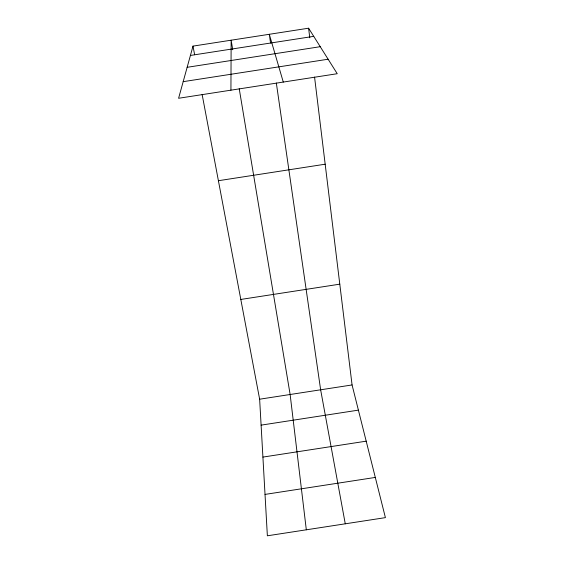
<?xml version="1.0" encoding="UTF-8"?>
<svg xmlns="http://www.w3.org/2000/svg" width="564" height="564" viewBox="0 0 564 564"><rect width="100%" height="100%" fill="white"/><g stroke="black" fill="none" stroke-linecap="round" stroke-linejoin="round"><path stroke-width="0.85" d="M230.93 90.177L231.148 40.206L232.735 49.738M193.001 46.114L178.591 98.277L337.237 73.715L308.607 28.2L193.001 46.114L194.629 54.75M190.421 55.448L313.732 36.343M187.149 67.306L320.239 46.692M183.18 81.667L328.121 59.22M218.402 180.713L325.181 164.202M240.807 299.449L339.796 284.164M259.637 399.206L352.07 384.951L385.409 517.632L267.364 535.8L259.637 399.206L202.131 94.491M261.104 425.136L358.401 410.134M262.909 457.087L366.198 441.175M265.024 494.409L375.307 477.426M283.283 82.069L269.296 34.291L270.551 42.991M345.267 523.808L320.641 389.802L276.332 83M239.228 88.745L290.136 394.504L306.315 529.808M308.607 28.2L309.777 37.802M314.564 77.078L352.07 384.951"/></g></svg>
